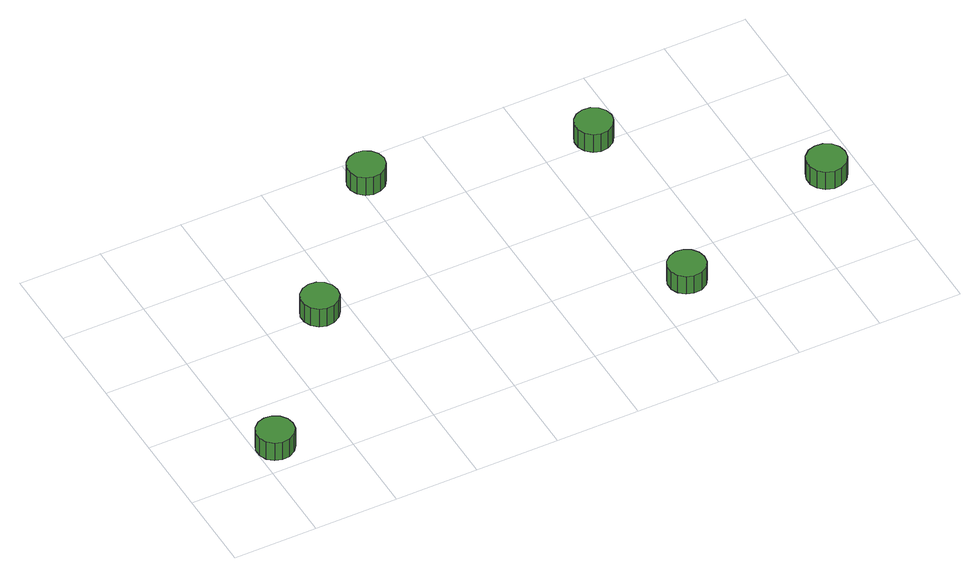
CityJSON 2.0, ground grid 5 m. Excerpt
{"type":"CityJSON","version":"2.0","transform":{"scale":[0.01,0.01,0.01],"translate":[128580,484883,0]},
"CityObjects":{
"tree1":{"type":"SolitaryVegetationObject","attributes":{"function":"something"},"geometry":[{"type":"MultiSurface","lod":"1","boundaries":[[[0,1,2,3,4,5,6,7,8,9,10,11,12,13,14]],[[15,16,17,18,19,20,21,22,23,24,25,26,27,28,29]],[[0,29,28,1]],[[1,28,27,2]],[[2,27,26,3]],[[3,26,25,4]],[[4,25,24,5]],[[5,24,23,6]],[[6,23,22,7]],[[7,22,21,8]],[[8,21,20,9]],[[9,20,19,10]],[[10,19,18,11]],[[11,18,17,12]],[[12,17,16,13]],[[13,16,15,14]],[[14,15,29,0]]]}]},
"tree2":{"type":"SolitaryVegetationObject","attributes":{"function":"something"},"geometry":[{"type":"MultiSurface","lod":"1","boundaries":[[[30,31,32,33,34,35,36,37,38,39,40,41,42,43,44]],[[45,46,47,48,49,50,51,52,53,54,55,56,57,58,59]],[[30,59,58,31]],[[31,58,57,32]],[[32,57,56,33]],[[33,56,55,34]],[[34,55,54,35]],[[35,54,53,36]],[[36,53,52,37]],[[37,52,51,38]],[[38,51,50,39]],[[39,50,49,40]],[[40,49,48,41]],[[41,48,47,42]],[[42,47,46,43]],[[43,46,45,44]],[[44,45,59,30]]]}]},
"tree3":{"type":"SolitaryVegetationObject","attributes":{"function":"something"},"geometry":[{"type":"MultiSurface","lod":"1","boundaries":[[[60,61,62,63,64,65,66,67,68,69,70,71,72,73,74]],[[75,76,77,78,79,80,81,82,83,84,85,86,87,88,89]],[[60,89,88,61]],[[61,88,87,62]],[[62,87,86,63]],[[63,86,85,64]],[[64,85,84,65]],[[65,84,83,66]],[[66,83,82,67]],[[67,82,81,68]],[[68,81,80,69]],[[69,80,79,70]],[[70,79,78,71]],[[71,78,77,72]],[[72,77,76,73]],[[73,76,75,74]],[[74,75,89,60]]]}]},
"tree4":{"type":"SolitaryVegetationObject","attributes":{"function":"something"},"geometry":[{"type":"MultiSurface","lod":"1","boundaries":[[[90,91,92,93,94,95,96,97,98,99,100,101,102,103,104]],[[105,106,107,108,109,110,111,112,113,114,115,116,117,118,119]],[[90,119,118,91]],[[91,118,117,92]],[[92,117,116,93]],[[93,116,115,94]],[[94,115,114,95]],[[95,114,113,96]],[[96,113,112,97]],[[97,112,111,98]],[[98,111,110,99]],[[99,110,109,100]],[[100,109,108,101]],[[101,108,107,102]],[[102,107,106,103]],[[103,106,105,104]],[[104,105,119,90]]]}]},
"tree5":{"type":"SolitaryVegetationObject","attributes":{"function":"something"},"geometry":[{"type":"MultiSurface","lod":"1","boundaries":[[[120,121,122,123,124,125,126,127,128,129,130,131,132,133,134]],[[135,136,137,138,139,140,141,142,143,144,145,146,147,148,149]],[[120,149,148,121]],[[121,148,147,122]],[[122,147,146,123]],[[123,146,145,124]],[[124,145,144,125]],[[125,144,143,126]],[[126,143,142,127]],[[127,142,141,128]],[[128,141,140,129]],[[129,140,139,130]],[[130,139,138,131]],[[131,138,137,132]],[[132,137,136,133]],[[133,136,135,134]],[[134,135,149,120]]]}]},
"tree6":{"type":"SolitaryVegetationObject","attributes":{"function":"something"},"geometry":[{"type":"MultiSurface","lod":"1","boundaries":[[[150,151,152,153,154,155,156,157,158,159,160,161,162,163,164]],[[165,166,167,168,169,170,171,172,173,174,175,176,177,178,179]],[[150,179,178,151]],[[151,178,177,152]],[[152,177,176,153]],[[153,176,175,154]],[[154,175,174,155]],[[155,174,173,156]],[[156,173,172,157]],[[157,172,171,158]],[[158,171,170,159]],[[159,170,169,160]],[[160,169,168,161]],[[161,168,167,162]],[[162,167,166,163]],[[163,166,165,164]],[[164,165,179,150]]]}]}
},
"vertices":[
[223,179,172],[214,224,172],[187,261,172],[147,284,172],[101,289,172],[57,275,172],[22,244,172],[4,202,172],[4,155,172],[22,113,172],[57,82,172],[101,68,172],[147,73,172],[187,96,172],[214,133,172],[214,133,43],[187,96,43],[147,73,43],[101,68,43],[57,82,43],[22,113,43],[4,155,43],[4,202,43],[22,244,43],[57,275,43],[101,289,43],[147,284,43],[187,261,43],[214,224,43],[223,179,43],
[943,1009,175],[934,1054,175],[907,1092,175],[867,1115,175],[821,1120,175],[777,1105,175],[742,1075,175],[723,1032,175],[723,986,175],[742,944,175],[777,913,175],[821,899,175],[867,903,175],[907,927,175],[934,964,175],[934,964,46],[907,927,46],[867,903,46],[821,899,46],[777,913,46],[742,944,46],[723,986,46],[723,1032,46],[742,1075,46],[777,1105,46],[821,1120,46],[867,1115,46],[907,1092,46],[934,1054,46],[943,1009,46],
[1670,1829,167],[1660,1874,167],[1633,1911,167],[1593,1934,167],[1547,1939,167],[1503,1925,167],[1469,1894,167],[1450,1852,167],[1450,1806,167],[1469,1763,167],[1503,1732,167],[1547,1718,167],[1593,1723,167],[1633,1746,167],[1660,1783,167],[1660,1783,38],[1633,1746,38],[1593,1723,38],[1547,1718,38],[1503,1732,38],[1469,1763,38],[1450,1806,38],[1450,1852,38],[1469,1894,38],[1503,1925,38],[1547,1939,38],[1593,1934,38],[1633,1911,38],[1660,1874,38],[1670,1829,38],
[2840,298,171],[2831,343,171],[2804,381,171],[2764,404,171],[2718,409,171],[2674,394,171],[2639,363,171],[2621,321,171],[2621,275,171],[2639,233,171],[2674,202,171],[2718,188,171],[2764,192,171],[2804,215,171],[2831,253,171],[2831,253,42],[2804,215,42],[2764,192,42],[2718,188,42],[2674,202,42],[2639,233,42],[2621,275,42],[2621,321,42],[2639,363,42],[2674,394,42],[2718,409,42],[2764,404,42],[2804,381,42],[2831,343,42],[2840,298,42],
[2929,1544,171],[2919,1589,171],[2892,1626,171],[2852,1650,171],[2806,1654,171],[2762,1640,171],[2728,1609,171],[2709,1567,171],[2709,1521,171],[2728,1478,171],[2762,1448,171],[2806,1433,171],[2852,1438,171],[2892,1461,171],[2919,1499,171],[2919,1499,42],[2892,1461,42],[2852,1438,42],[2806,1433,42],[2762,1448,42],[2728,1478,42],[2709,1521,42],[2709,1567,42],[2728,1609,42],[2762,1640,42],[2806,1654,42],[2852,1650,42],[2892,1626,42],[2919,1589,42],[2929,1544,42],
[3917,682,173],[3907,729,173],[3879,768,173],[3837,792,173],[3789,797,173],[3743,783,173],[3707,750,173],[3687,706,173],[3687,658,173],[3707,613,173],[3743,581,173],[3789,566,173],[3837,571,173],[3879,595,173],[3907,634,173],[3907,634,44],[3879,595,44],[3837,571,44],[3789,566,44],[3743,581,44],[3707,613,44],[3687,658,44],[3687,706,44],[3707,750,44],[3743,783,44],[3789,797,44],[3837,792,44],[3879,768,44],[3907,729,44],[3917,682,44]
]}
